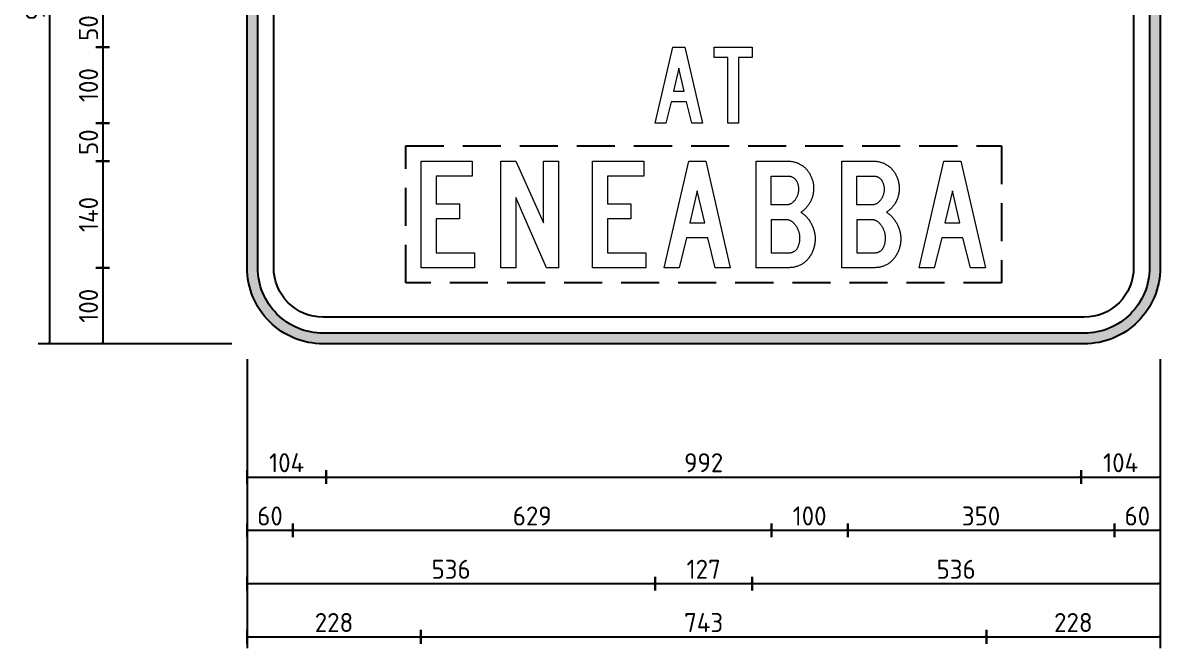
# Model space of a CAD drawing. Header units: millimetres. Extents: x 0 to 420, y 0 to 297.
# Drawn here: x 111.2 to 260.7, y 125.2 to 207.4 of the extents above; entities that cross this region are included whole.
import ezdxf

# ---------------------------------------------------------------- set-up
doc = ezdxf.new("R2010")
doc.units = ezdxf.units.MM
doc.header["$MEASUREMENT"] = 0
doc.linetypes.add('HIDDEN', pattern=[0.375, 0.25, -0.125])
doc.layers.add('BLUE', color=7, linetype='Continuous', true_color=0x005bbb)
doc.layers.add('L25', color=1, linetype='Continuous')
doc.layers.add('T25', color=1, linetype='Continuous')
doc.styles.add('ISO', font='iso3098b.shx')
doc.dimstyles.new('SIGNSDIM', dxfattribs={"dimtxt": 2.5, "dimasz": 0.2, "dimexe": 1.5, "dimexo": 2, "dimtad": 1, "dimdec": 4, "dimlfac": 10, "dimrnd": 1, "dimdsep": 46, "dimtxsty": 'ISO', "dimblk": 'SGNDIM', "dimcen": 2.5, "dimse2": 1, "dimadec": 0, "dimazin": 0, "dimtfac": 1, "dimtdec": 4, "dimtix": 1, "dimtmove": 0, "dimatfit": 3, "dimldrblk": 'SGNDIM', "dimfxl": 1, "dimtolj": 1, "dimtzin": 0, "dimarcsym": 0})

# ---------------------------------------------------------------- blocks, each defined once
blk = doc.blocks.new('SGNDIM')
for p, q in [((0, 0), (-1, 0)), ((0, 4.5), (0, -4.5))]:
    blk.add_line(p, q)
blk = doc.blocks.new('*D7')
at = {"layer": 'DEFPOINTS', "color": 0, "transparency": 16777216}
for p in [(135.76, 175.23), (121.71, 165.23), (135.76, 165.23)]:
    blk.add_point(p, dxfattribs=at)
at = {"layer": 'T25', "color": 0, "lineweight": -2, "transparency": 16777216}
for p, q in [((121.71, 175.03), (121.71, 165.43)), ((133.76, 165.23), (120.21, 165.23))]:
    blk.add_line(p, q, dxfattribs=at)
at = {"layer": 'T25', "color": 0, "lineweight": -2, "transparency": 16777216, "xscale": 0.2, "yscale": 0.2, "zscale": 0.2}
for p, rotation in [((121.71, 175.23), 90), ((121.71, 165.23), 270)]:
    blk.add_blockref('SGNDIM', p, dxfattribs=dict(at, rotation=rotation))
at = {"layer": 'T25', "color": 0, "transparency": 16777216, "insert": (119.84, 170.23), "char_height": 2.5, "attachment_point": 5, "rotation": 90, "style": 'ISO'}
blk.add_mtext('\\A1;100', dxfattribs=at)
blk = doc.blocks.new('*D8')
at = {"layer": 'DEFPOINTS', "color": 0, "transparency": 16777216}
for p in [(140.68, 189.23), (121.71, 175.23), (140.68, 175.23)]:
    blk.add_point(p, dxfattribs=at)
at = {"layer": 'T25', "color": 0, "lineweight": -2, "transparency": 16777216}
blk.add_line((121.71, 189.03), (121.71, 175.43), dxfattribs=at)
at = {"layer": 'T25', "color": 0, "lineweight": -2, "transparency": 16777216, "xscale": 0.2, "yscale": 0.2, "zscale": 0.2}
for p, rotation in [((121.71, 189.23), 90), ((121.71, 175.23), 270)]:
    blk.add_blockref('SGNDIM', p, dxfattribs=dict(at, rotation=rotation))
at = {"layer": 'T25', "color": 0, "transparency": 16777216, "insert": (119.84, 182.23), "char_height": 2.5, "attachment_point": 5, "rotation": 90, "style": 'ISO'}
blk.add_mtext('\\A1;140', dxfattribs=at)
blk = doc.blocks.new('*D9')
at = {"layer": 'DEFPOINTS', "color": 0, "transparency": 16777216}
for p in [(140.68, 194.23), (121.71, 189.23), (140.68, 189.23)]:
    blk.add_point(p, dxfattribs=at)
at = {"layer": 'T25', "color": 0, "lineweight": -2, "transparency": 16777216}
blk.add_line((121.71, 194.03), (121.71, 189.43), dxfattribs=at)
at = {"layer": 'T25', "color": 0, "lineweight": -2, "transparency": 16777216, "xscale": 0.2, "yscale": 0.2, "zscale": 0.2}
for p, rotation in [((121.71, 194.23), 90), ((121.71, 189.23), 270)]:
    blk.add_blockref('SGNDIM', p, dxfattribs=dict(at, rotation=rotation))
at = {"layer": 'T25', "color": 0, "transparency": 16777216, "insert": (119.84, 191.73), "char_height": 2.5, "attachment_point": 5, "rotation": 90, "style": 'ISO'}
blk.add_mtext('\\A1;50', dxfattribs=at)
blk = doc.blocks.new('*D10')
at = {"layer": 'DEFPOINTS', "color": 0, "transparency": 16777216}
for p in [(140.68, 204.23), (121.71, 194.23), (140.68, 194.23)]:
    blk.add_point(p, dxfattribs=at)
at = {"layer": 'T25', "color": 0, "lineweight": -2, "transparency": 16777216}
blk.add_line((121.71, 204.03), (121.71, 194.43), dxfattribs=at)
at = {"layer": 'T25', "color": 0, "lineweight": -2, "transparency": 16777216, "xscale": 0.2, "yscale": 0.2, "zscale": 0.2}
for p, rotation in [((121.71, 204.23), 90), ((121.71, 194.23), 270)]:
    blk.add_blockref('SGNDIM', p, dxfattribs=dict(at, rotation=rotation))
at = {"layer": 'T25', "color": 0, "transparency": 16777216, "insert": (119.84, 199.23), "char_height": 2.5, "attachment_point": 5, "rotation": 90, "style": 'ISO'}
blk.add_mtext('\\A1;100', dxfattribs=at)
blk = doc.blocks.new('*D11')
at = {"layer": 'DEFPOINTS', "color": 0, "transparency": 16777216}
for p in [(140.68, 209.23), (121.71, 204.23), (140.68, 204.23)]:
    blk.add_point(p, dxfattribs=at)
at = {"layer": 'T25', "color": 0, "lineweight": -2, "transparency": 16777216}
blk.add_line((121.71, 209.03), (121.71, 204.43), dxfattribs=at)
at = {"layer": 'T25', "color": 0, "lineweight": -2, "transparency": 16777216, "xscale": 0.2, "yscale": 0.2, "zscale": 0.2}
for p, rotation in [((121.71, 209.23), 90), ((121.71, 204.23), 270)]:
    blk.add_blockref('SGNDIM', p, dxfattribs=dict(at, rotation=rotation))
at = {"layer": 'T25', "color": 0, "transparency": 16777216, "insert": (119.84, 206.73), "char_height": 2.5, "attachment_point": 5, "rotation": 90, "style": 'ISO'}
blk.add_mtext('\\A1;50', dxfattribs=at)
blk = doc.blocks.new('*D16')
at = {"layer": 'DEFPOINTS', "color": 0, "transparency": 16777216}
for p in [(237.84, 165.23), (260.68, 165.23), (260.68, 126.73)]:
    blk.add_point(p, dxfattribs=at)
at = {"layer": 'T25', "color": 0, "lineweight": -2, "transparency": 16777216}
for p, q in [((260.68, 163.23), (260.68, 125.23)), ((238.04, 126.73), (260.48, 126.73))]:
    blk.add_line(p, q, dxfattribs=at)
at = {"layer": 'T25', "color": 0, "lineweight": -2, "transparency": 16777216, "xscale": 0.2, "yscale": 0.2, "zscale": 0.2, "rotation": 180}
blk.add_blockref('SGNDIM', (237.84, 126.73), dxfattribs=at)
at = {"layer": 'T25', "color": 0, "lineweight": -2, "transparency": 16777216, "xscale": 0.2, "yscale": 0.2, "zscale": 0.2}
blk.add_blockref('SGNDIM', (260.68, 126.73), dxfattribs=at)
at = {"layer": 'T25', "color": 0, "transparency": 16777216, "insert": (249.26, 128.61), "char_height": 2.5, "attachment_point": 5, "style": 'ISO'}
blk.add_mtext('\\A1;228', dxfattribs=at)
blk = doc.blocks.new('*D17')
at = {"layer": 'DEFPOINTS', "color": 0, "transparency": 16777216}
for p in [(163.52, 165.23), (237.84, 165.23), (237.84, 126.73)]:
    blk.add_point(p, dxfattribs=at)
at = {"layer": 'T25', "color": 0, "lineweight": -2, "transparency": 16777216}
blk.add_line((163.72, 126.73), (237.64, 126.73), dxfattribs=at)
at = {"layer": 'T25', "color": 0, "lineweight": -2, "transparency": 16777216, "xscale": 0.2, "yscale": 0.2, "zscale": 0.2, "rotation": 180}
blk.add_blockref('SGNDIM', (163.52, 126.73), dxfattribs=at)
at = {"layer": 'T25', "color": 0, "lineweight": -2, "transparency": 16777216, "xscale": 0.2, "yscale": 0.2, "zscale": 0.2}
blk.add_blockref('SGNDIM', (237.84, 126.73), dxfattribs=at)
at = {"layer": 'T25', "color": 0, "transparency": 16777216, "insert": (200.68, 128.61), "char_height": 2.5, "attachment_point": 5, "style": 'ISO'}
blk.add_mtext('\\A1;743', dxfattribs=at)
blk = doc.blocks.new('*D18')
at = {"layer": 'DEFPOINTS', "color": 0, "transparency": 16777216}
for p in [(140.68, 165.23), (163.52, 165.23), (163.52, 126.73)]:
    blk.add_point(p, dxfattribs=at)
at = {"layer": 'T25', "color": 0, "lineweight": -2, "transparency": 16777216}
for p, q in [((140.68, 163.23), (140.68, 125.23)), ((140.88, 126.73), (163.32, 126.73))]:
    blk.add_line(p, q, dxfattribs=at)
at = {"layer": 'T25', "color": 0, "lineweight": -2, "transparency": 16777216, "xscale": 0.2, "yscale": 0.2, "zscale": 0.2, "rotation": 180}
blk.add_blockref('SGNDIM', (140.68, 126.73), dxfattribs=at)
at = {"layer": 'T25', "color": 0, "lineweight": -2, "transparency": 16777216, "xscale": 0.2, "yscale": 0.2, "zscale": 0.2}
blk.add_blockref('SGNDIM', (163.52, 126.73), dxfattribs=at)
at = {"layer": 'T25', "color": 0, "transparency": 16777216, "insert": (152.1, 128.61), "char_height": 2.5, "attachment_point": 5, "style": 'ISO'}
blk.add_mtext('\\A1;228', dxfattribs=at)
blk = doc.blocks.new('*D19')
at = {"layer": 'DEFPOINTS', "color": 0, "transparency": 16777216}
for p in [(207.05, 165.23), (260.68, 165.23), (260.68, 133.73)]:
    blk.add_point(p, dxfattribs=at)
at = {"layer": 'T25', "color": 0, "lineweight": -2, "transparency": 16777216}
for p, q in [((260.68, 163.23), (260.68, 132.23)), ((207.25, 133.73), (260.48, 133.73))]:
    blk.add_line(p, q, dxfattribs=at)
at = {"layer": 'T25', "color": 0, "lineweight": -2, "transparency": 16777216, "xscale": 0.2, "yscale": 0.2, "zscale": 0.2, "rotation": 180}
blk.add_blockref('SGNDIM', (207.05, 133.73), dxfattribs=at)
at = {"layer": 'T25', "color": 0, "lineweight": -2, "transparency": 16777216, "xscale": 0.2, "yscale": 0.2, "zscale": 0.2}
blk.add_blockref('SGNDIM', (260.68, 133.73), dxfattribs=at)
at = {"layer": 'T25', "color": 0, "transparency": 16777216, "insert": (233.86, 135.61), "char_height": 2.5, "attachment_point": 5, "style": 'ISO'}
blk.add_mtext('\\A1;536', dxfattribs=at)
blk = doc.blocks.new('*D20')
at = {"layer": 'DEFPOINTS', "color": 0, "transparency": 16777216}
for p in [(194.31, 165.23), (207.05, 165.23), (207.05, 133.73)]:
    blk.add_point(p, dxfattribs=at)
at = {"layer": 'T25', "color": 0, "lineweight": -2, "transparency": 16777216}
blk.add_line((194.51, 133.73), (206.85, 133.73), dxfattribs=at)
at = {"layer": 'T25', "color": 0, "lineweight": -2, "transparency": 16777216, "xscale": 0.2, "yscale": 0.2, "zscale": 0.2, "rotation": 180}
blk.add_blockref('SGNDIM', (194.31, 133.73), dxfattribs=at)
at = {"layer": 'T25', "color": 0, "lineweight": -2, "transparency": 16777216, "xscale": 0.2, "yscale": 0.2, "zscale": 0.2}
blk.add_blockref('SGNDIM', (207.05, 133.73), dxfattribs=at)
at = {"layer": 'T25', "color": 0, "transparency": 16777216, "insert": (200.68, 135.61), "char_height": 2.5, "attachment_point": 5, "style": 'ISO'}
blk.add_mtext('\\A1;127', dxfattribs=at)
blk = doc.blocks.new('*D21')
at = {"layer": 'DEFPOINTS', "color": 0, "transparency": 16777216}
for p in [(140.68, 165.23), (194.31, 165.23), (194.31, 133.73)]:
    blk.add_point(p, dxfattribs=at)
at = {"layer": 'T25', "color": 0, "lineweight": -2, "transparency": 16777216}
for p, q in [((140.68, 163.23), (140.68, 132.23)), ((140.88, 133.73), (194.11, 133.73))]:
    blk.add_line(p, q, dxfattribs=at)
at = {"layer": 'T25', "color": 0, "lineweight": -2, "transparency": 16777216, "xscale": 0.2, "yscale": 0.2, "zscale": 0.2, "rotation": 180}
blk.add_blockref('SGNDIM', (140.68, 133.73), dxfattribs=at)
at = {"layer": 'T25', "color": 0, "lineweight": -2, "transparency": 16777216, "xscale": 0.2, "yscale": 0.2, "zscale": 0.2}
blk.add_blockref('SGNDIM', (194.31, 133.73), dxfattribs=at)
at = {"layer": 'T25', "color": 0, "transparency": 16777216, "insert": (167.49, 135.61), "char_height": 2.5, "attachment_point": 5, "style": 'ISO'}
blk.add_mtext('\\A1;536', dxfattribs=at)
blk = doc.blocks.new('*D22')
at = {"layer": 'DEFPOINTS', "color": 0, "transparency": 16777216}
for p in [(254.65, 165.23), (260.68, 165.23), (260.68, 140.73)]:
    blk.add_point(p, dxfattribs=at)
at = {"layer": 'T25', "color": 0, "lineweight": -2, "transparency": 16777216}
for p, q in [((260.68, 163.23), (260.68, 139.23)), ((254.85, 140.73), (260.48, 140.73))]:
    blk.add_line(p, q, dxfattribs=at)
at = {"layer": 'T25', "color": 0, "lineweight": -2, "transparency": 16777216, "xscale": 0.2, "yscale": 0.2, "zscale": 0.2, "rotation": 180}
blk.add_blockref('SGNDIM', (254.65, 140.73), dxfattribs=at)
at = {"layer": 'T25', "color": 0, "lineweight": -2, "transparency": 16777216, "xscale": 0.2, "yscale": 0.2, "zscale": 0.2}
blk.add_blockref('SGNDIM', (260.68, 140.73), dxfattribs=at)
at = {"layer": 'T25', "color": 0, "transparency": 16777216, "insert": (257.67, 142.61), "char_height": 2.5, "attachment_point": 5, "style": 'ISO'}
blk.add_mtext('\\A1;60', dxfattribs=at)
blk = doc.blocks.new('*D23')
at = {"layer": 'DEFPOINTS', "color": 0, "transparency": 16777216}
for p in [(219.61, 165.23), (254.65, 165.23), (254.65, 140.73)]:
    blk.add_point(p, dxfattribs=at)
at = {"layer": 'T25', "color": 0, "lineweight": -2, "transparency": 16777216}
blk.add_line((219.81, 140.73), (254.45, 140.73), dxfattribs=at)
at = {"layer": 'T25', "color": 0, "lineweight": -2, "transparency": 16777216, "xscale": 0.2, "yscale": 0.2, "zscale": 0.2, "rotation": 180}
blk.add_blockref('SGNDIM', (219.61, 140.73), dxfattribs=at)
at = {"layer": 'T25', "color": 0, "lineweight": -2, "transparency": 16777216, "xscale": 0.2, "yscale": 0.2, "zscale": 0.2}
blk.add_blockref('SGNDIM', (254.65, 140.73), dxfattribs=at)
at = {"layer": 'T25', "color": 0, "transparency": 16777216, "insert": (237.13, 142.61), "char_height": 2.5, "attachment_point": 5, "style": 'ISO'}
blk.add_mtext('\\A1;350', dxfattribs=at)
blk = doc.blocks.new('*D24')
at = {"layer": 'DEFPOINTS', "color": 0, "transparency": 16777216}
for p in [(209.59, 165.23), (219.61, 165.23), (219.61, 140.73)]:
    blk.add_point(p, dxfattribs=at)
at = {"layer": 'T25', "color": 0, "lineweight": -2, "transparency": 16777216}
blk.add_line((209.79, 140.73), (219.41, 140.73), dxfattribs=at)
at = {"layer": 'T25', "color": 0, "lineweight": -2, "transparency": 16777216, "xscale": 0.2, "yscale": 0.2, "zscale": 0.2, "rotation": 180}
blk.add_blockref('SGNDIM', (209.59, 140.73), dxfattribs=at)
at = {"layer": 'T25', "color": 0, "lineweight": -2, "transparency": 16777216, "xscale": 0.2, "yscale": 0.2, "zscale": 0.2}
blk.add_blockref('SGNDIM', (219.61, 140.73), dxfattribs=at)
at = {"layer": 'T25', "color": 0, "transparency": 16777216, "insert": (214.6, 142.61), "char_height": 2.5, "attachment_point": 5, "style": 'ISO'}
blk.add_mtext('\\A1;100', dxfattribs=at)
blk = doc.blocks.new('*D25')
at = {"layer": 'DEFPOINTS', "color": 0, "transparency": 16777216}
for p in [(146.71, 165.23), (209.59, 165.23), (209.59, 140.73)]:
    blk.add_point(p, dxfattribs=at)
at = {"layer": 'T25', "color": 0, "lineweight": -2, "transparency": 16777216}
blk.add_line((146.91, 140.73), (209.39, 140.73), dxfattribs=at)
at = {"layer": 'T25', "color": 0, "lineweight": -2, "transparency": 16777216, "xscale": 0.2, "yscale": 0.2, "zscale": 0.2, "rotation": 180}
blk.add_blockref('SGNDIM', (146.71, 140.73), dxfattribs=at)
at = {"layer": 'T25', "color": 0, "lineweight": -2, "transparency": 16777216, "xscale": 0.2, "yscale": 0.2, "zscale": 0.2}
blk.add_blockref('SGNDIM', (209.59, 140.73), dxfattribs=at)
at = {"layer": 'T25', "color": 0, "transparency": 16777216, "insert": (178.15, 142.61), "char_height": 2.5, "attachment_point": 5, "style": 'ISO'}
blk.add_mtext('\\A1;629', dxfattribs=at)
blk = doc.blocks.new('*D26')
at = {"layer": 'DEFPOINTS', "color": 0, "transparency": 16777216}
for p in [(140.68, 165.23), (146.71, 165.23), (146.71, 140.73)]:
    blk.add_point(p, dxfattribs=at)
at = {"layer": 'T25', "color": 0, "lineweight": -2, "transparency": 16777216}
for p, q in [((140.68, 163.23), (140.68, 139.23)), ((140.88, 140.73), (146.51, 140.73))]:
    blk.add_line(p, q, dxfattribs=at)
at = {"layer": 'T25', "color": 0, "lineweight": -2, "transparency": 16777216, "xscale": 0.2, "yscale": 0.2, "zscale": 0.2, "rotation": 180}
blk.add_blockref('SGNDIM', (140.68, 140.73), dxfattribs=at)
at = {"layer": 'T25', "color": 0, "lineweight": -2, "transparency": 16777216, "xscale": 0.2, "yscale": 0.2, "zscale": 0.2}
blk.add_blockref('SGNDIM', (146.71, 140.73), dxfattribs=at)
at = {"layer": 'T25', "color": 0, "transparency": 16777216, "insert": (143.69, 142.61), "char_height": 2.5, "attachment_point": 5, "style": 'ISO'}
blk.add_mtext('\\A1;60', dxfattribs=at)
blk = doc.blocks.new('*D27')
at = {"layer": 'DEFPOINTS', "color": 0, "transparency": 16777216}
for p in [(250.27, 165.23), (260.68, 165.23), (260.68, 147.73)]:
    blk.add_point(p, dxfattribs=at)
at = {"layer": 'T25', "color": 0, "lineweight": -2, "transparency": 16777216}
for p, q in [((260.68, 163.23), (260.68, 146.23)), ((250.47, 147.73), (260.48, 147.73))]:
    blk.add_line(p, q, dxfattribs=at)
at = {"layer": 'T25', "color": 0, "lineweight": -2, "transparency": 16777216, "xscale": 0.2, "yscale": 0.2, "zscale": 0.2, "rotation": 180}
blk.add_blockref('SGNDIM', (250.27, 147.73), dxfattribs=at)
at = {"layer": 'T25', "color": 0, "lineweight": -2, "transparency": 16777216, "xscale": 0.2, "yscale": 0.2, "zscale": 0.2}
blk.add_blockref('SGNDIM', (260.68, 147.73), dxfattribs=at)
at = {"layer": 'T25', "color": 0, "transparency": 16777216, "insert": (255.48, 149.61), "char_height": 2.5, "attachment_point": 5, "style": 'ISO'}
blk.add_mtext('\\A1;104', dxfattribs=at)
blk = doc.blocks.new('*D28')
at = {"layer": 'DEFPOINTS', "color": 0, "transparency": 16777216}
for p in [(151.08, 165.23), (250.27, 165.23), (250.27, 147.73)]:
    blk.add_point(p, dxfattribs=at)
at = {"layer": 'T25', "color": 0, "lineweight": -2, "transparency": 16777216}
blk.add_line((151.28, 147.73), (250.07, 147.73), dxfattribs=at)
at = {"layer": 'T25', "color": 0, "lineweight": -2, "transparency": 16777216, "xscale": 0.2, "yscale": 0.2, "zscale": 0.2, "rotation": 180}
blk.add_blockref('SGNDIM', (151.08, 147.73), dxfattribs=at)
at = {"layer": 'T25', "color": 0, "lineweight": -2, "transparency": 16777216, "xscale": 0.2, "yscale": 0.2, "zscale": 0.2}
blk.add_blockref('SGNDIM', (250.27, 147.73), dxfattribs=at)
at = {"layer": 'T25', "color": 0, "transparency": 16777216, "insert": (200.68, 149.61), "char_height": 2.5, "attachment_point": 5, "style": 'ISO'}
blk.add_mtext('\\A1;992', dxfattribs=at)
blk = doc.blocks.new('*D29')
at = {"layer": 'DEFPOINTS', "color": 0, "transparency": 16777216}
for p in [(140.68, 165.23), (151.08, 165.23), (151.08, 147.73)]:
    blk.add_point(p, dxfattribs=at)
at = {"layer": 'T25', "color": 0, "lineweight": -2, "transparency": 16777216}
for p, q in [((140.68, 163.23), (140.68, 146.23)), ((140.88, 147.73), (150.88, 147.73))]:
    blk.add_line(p, q, dxfattribs=at)
at = {"layer": 'T25', "color": 0, "lineweight": -2, "transparency": 16777216, "xscale": 0.2, "yscale": 0.2, "zscale": 0.2, "rotation": 180}
blk.add_blockref('SGNDIM', (140.68, 147.73), dxfattribs=at)
at = {"layer": 'T25', "color": 0, "lineweight": -2, "transparency": 16777216, "xscale": 0.2, "yscale": 0.2, "zscale": 0.2}
blk.add_blockref('SGNDIM', (151.08, 147.73), dxfattribs=at)
at = {"layer": 'T25', "color": 0, "transparency": 16777216, "insert": (145.88, 149.61), "char_height": 2.5, "attachment_point": 5, "style": 'ISO'}
blk.add_mtext('\\A1;104', dxfattribs=at)
blk = doc.blocks.new('*D30')
at = {"layer": 'DEFPOINTS', "color": 0, "transparency": 16777216}
for p in [(140.68, 255.23), (114.71, 165.23), (140.68, 165.23)]:
    blk.add_point(p, dxfattribs=at)
at = {"layer": 'T25', "color": 0, "lineweight": -2, "transparency": 16777216}
for p, q in [((138.68, 255.23), (113.21, 255.23)), ((114.71, 255.03), (114.71, 165.43)), ((138.68, 165.23), (113.21, 165.23))]:
    blk.add_line(p, q, dxfattribs=at)
at = {"layer": 'T25', "color": 0, "lineweight": -2, "transparency": 16777216, "xscale": 0.2, "yscale": 0.2, "zscale": 0.2}
for p, rotation in [((114.71, 255.23), 90), ((114.71, 165.23), 270)]:
    blk.add_blockref('SGNDIM', p, dxfattribs=dict(at, rotation=rotation))
at = {"layer": 'T25', "color": 0, "transparency": 16777216, "insert": (112.84, 210.23), "char_height": 2.5, "attachment_point": 5, "rotation": 90, "style": 'ISO'}
blk.add_mtext('\\A1;900', dxfattribs=at)

msp = doc.modelspace()

# ---------------------------------------------------------------- hatches: boundary and pattern name
at = {"layer": 'BLUE'}
h = msp.add_hatch(color=256, dxfattribs=at)
edge = h.paths.add_edge_path(flags=16)
edge.add_line((142.079003, 175.230788), (142.079003, 245.230788))
edge.add_arc((150.679003, 245.230788), 8.6, 90, 180, ccw=False)
edge.add_line((150.679003, 253.830788), (250.679003, 253.830788))
edge.add_arc((250.679003, 245.230788), 8.6, 0, 90, ccw=False)
edge.add_line((259.279003, 245.230788), (259.279003, 175.230788))
edge.add_arc((250.679003, 175.230788), 8.6, -90, 0, ccw=False)
edge.add_line((250.679003, 166.630788), (150.679003, 166.630788))
edge.add_arc((150.679003, 175.230788), 8.6, 180, 270, ccw=False)
edge = h.paths.add_edge_path()
edge.add_line((140.679003, 175.230788), (140.679003, 245.230788))
edge.add_arc((150.679003, 245.230788), 10, 90, 180, ccw=False)
edge.add_line((150.679003, 255.230788), (250.679003, 255.230788))
edge.add_arc((250.679003, 245.230788), 10, 0, 90, ccw=False)
edge.add_line((260.679003, 245.230788), (260.679003, 175.230788))
edge.add_arc((250.679003, 175.230788), 10, -90, 0, ccw=False)
edge.add_line((250.679003, 165.230788), (150.679003, 165.230788))
edge.add_arc((150.679003, 175.230788), 10, 180, 270, ccw=False)

# ---------------------------------------------------------------- linework, layer by layer
for points in [[(140.679003, 175.230788), (140.679003, 245.230788, -0.4142135624), (150.679003, 255.230788), (250.679003, 255.230788, -0.4142135624), (260.679003, 245.230788), (260.679003, 175.230788, -0.4142135624), (250.679003, 165.230788), (150.679003, 165.230788, -0.4142135624)], [(142.079003, 175.230788), (142.079003, 245.230788, -0.4142135624), (150.679003, 253.830788), (250.679003, 253.830788, -0.4142135624), (259.279003, 245.230788), (259.279003, 175.230788, -0.4142135624), (250.679003, 166.630788), (150.679003, 166.630788, -0.4142135624)], [(144.179003, 175.230788), (144.179003, 245.230788, -0.4142135624), (150.679003, 251.730788), (250.679003, 251.730788, -0.4142135624), (257.179003, 245.230788), (257.179003, 175.230788, -0.4142135624), (250.679003, 168.730788), (150.679003, 168.730788, -0.4142135624)]]:
    msp.add_lwpolyline(points, format="xyb", close=True, dxfattribs=at)
at = {"layer": 'BLUE', "lineweight": 0}
for points in [[(194.31435, 194.238277), (196.61315, 204.231669), (198.21752, 204.231669), (200.516319, 194.238277), (199.111497, 194.238277), (198.417068, 197.031957), (196.413601, 197.031957), (195.719172, 194.238277), (194.31435, 194.238277)], [(203.844789, 194.238277), (203.844789, 202.834829), (202.048852, 202.834829), (202.048852, 204.231669), (207.045548, 204.231669), (207.045548, 202.834829), (205.249611, 202.834829), (205.249611, 194.238277), (203.844789, 194.238277)], [(198.113755, 198.436779), (197.411344, 201.437989), (196.716915, 198.436779)], [(163.543963, 175.233273), (163.543963, 189.2336), (170.264759, 189.2336), (170.264759, 187.278024), (165.507521, 187.278024), (165.507521, 183.638258), (168.580569, 183.638258), (168.580569, 181.6747), (165.507521, 181.6747), (165.507521, 177.196831), (170.544126, 177.196831), (170.544126, 175.233273), (163.543963, 175.233273)], [(174.032235, 175.233273), (174.032235, 189.2336), (175.987811, 189.2336), (179.627577, 181.115964), (179.627577, 189.2336), (181.583152, 189.2336), (181.583152, 175.233273), (180.042638, 175.233273), (175.987811, 184.476362), (175.987811, 175.233273), (174.032235, 175.233273)], [(186.084968, 175.233273), (186.084968, 189.2336), (192.797781, 189.2336), (192.797781, 187.278024), (188.040544, 187.278024), (188.040544, 183.638258), (191.121573, 183.638258), (191.121573, 181.6747), (188.040544, 181.6747), (188.040544, 177.196831), (193.077149, 177.196831), (193.077149, 175.233273), (186.084968, 175.233273)], [(195.495678, 175.233273), (198.7124, 189.2336), (200.947344, 189.2336), (204.172049, 175.233273), (202.208491, 175.233273), (201.234694, 179.160389), (198.433032, 179.160389), (197.451253, 175.233273), (195.495678, 175.233273)], [(214.45279, 187.83676), (214.516646, 187.740976), (214.572519, 187.653175), (214.628393, 187.557392), (214.684267, 187.453627), (214.732158, 187.357843), (214.78005, 187.254078), (214.827942, 187.158295), (214.867851, 187.054529), (214.907761, 186.950764), (214.947671, 186.839017), (214.979598, 186.735252), (215.011526, 186.631486), (215.035472, 186.519739), (215.059418, 186.407992), (215.083364, 186.304227), (215.099328, 186.19248), (215.10731, 186.080732), (215.123273, 185.968985), (215.131255, 185.857238), (215.131255, 185.745491), (215.131255, 185.633744), (215.131255, 185.521997), (215.123273, 185.410249), (215.115291, 185.306484), (215.10731, 185.194737), (215.091346, 185.08299), (215.0674, 184.971243), (215.051436, 184.859495), (215.02749, 184.75573), (214.995562, 184.643983), (214.963635, 184.540218), (214.931707, 184.436452), (214.891797, 184.324705), (214.851887, 184.22094), (214.811978, 184.125157), (214.764086, 184.021391), (214.716194, 183.917626), (214.660321, 183.821843), (214.604447, 183.72606), (214.548574, 183.630276), (214.484718, 183.534493), (214.420862, 183.446692), (214.357007, 183.35889), (214.285169, 183.271089), (214.213332, 183.183287), (214.141495, 183.103468), (214.069657, 183.015667), (213.989838, 182.935847), (213.910018, 182.86401), (213.822217, 182.792172), (213.742397, 182.720335), (213.654596, 182.648497), (213.566795, 182.57666), (213.471011, 182.512804), (213.566795, 182.448949), (213.662578, 182.377111), (213.750379, 182.305274), (213.846163, 182.233436), (213.933964, 182.161599), (214.021765, 182.081779), (214.101585, 181.993978), (214.181404, 181.914159), (214.261224, 181.826357), (214.341043, 181.738556), (214.412881, 181.650755), (214.484718, 181.554971), (214.556556, 181.459188), (214.620411, 181.363405), (214.684267, 181.267621), (214.74014, 181.171838), (214.803996, 181.068073), (214.859869, 180.964308), (214.907761, 180.860542), (214.955653, 180.756777), (215.003544, 180.64503), (215.051436, 180.541265), (215.091346, 180.429517), (215.131255, 180.31777), (215.163183, 180.206023), (215.195111, 180.094276), (215.219057, 179.982529), (215.243003, 179.870781), (215.266948, 179.751052), (215.290894, 179.639305), (215.298876, 179.519576), (215.31484, 179.407829), (215.322822, 179.2881), (215.330804, 179.176353), (215.330804, 179.056623), (215.330804, 178.936894), (215.330804, 178.825147), (215.322822, 178.705418), (215.306858, 178.585689), (215.298876, 178.473942), (215.282912, 178.354212), (215.258966, 178.242465), (215.235021, 178.130718), (215.211075, 178.010989), (215.179147, 177.899242), (215.147219, 177.787495), (215.115291, 177.675747), (215.075382, 177.564), (215.02749, 177.460235), (214.98758, 177.348488), (214.939689, 177.244723), (214.883815, 177.140957), (214.835923, 177.037192), (214.78005, 176.933427), (214.716194, 176.829662), (214.652339, 176.733878), (214.588483, 176.638095), (214.53261, 176.550294), (214.468754, 176.470474), (214.404899, 176.390655), (214.333061, 176.310835), (214.261224, 176.231016), (214.189386, 176.159178), (214.109567, 176.087341), (214.037729, 176.023485), (213.95791, 175.951648), (213.870108, 175.887792), (213.790289, 175.831919), (213.702488, 175.768063), (213.614686, 175.71219), (213.526885, 175.664298), (213.431102, 175.608424), (213.3433, 175.568515), (213.247517, 175.520623), (213.151734, 175.480713), (213.05595, 175.440804), (212.952185, 175.408876), (212.856402, 175.376948), (212.752637, 175.34502), (212.656853, 175.321074), (212.553088, 175.297129), (212.449323, 175.281165), (212.345558, 175.265201), (212.241792, 175.257219), (212.138027, 175.241255), (212.034262, 175.241255), (211.930497, 175.233273), (207.596302, 175.233273), (207.596302, 189.2336), (211.794804, 189.2336), (211.898569, 189.2336), (212.002334, 189.225618), (212.106099, 189.217636), (212.209865, 189.209654), (212.31363, 189.19369), (212.409413, 189.169744), (212.513178, 189.15378), (212.616944, 189.121852), (212.712727, 189.097907), (212.816492, 189.065979), (212.912275, 189.034051), (213.008059, 188.994141), (213.103842, 188.954232), (213.199625, 188.90634), (213.295409, 188.858448), (213.38321, 188.810557), (213.471011, 188.754683), (213.558813, 188.69881), (213.646614, 188.642936), (213.734415, 188.57908), (213.814235, 188.515225), (213.894054, 188.451369), (213.973874, 188.379532), (214.045711, 188.315676), (214.125531, 188.235857), (214.189386, 188.164019), (214.261224, 188.0842), (214.325079, 188.004381), (214.388935, 187.924561)], [(225.699347, 187.83676), (225.763202, 187.740976), (225.827058, 187.653175), (225.882931, 187.557392), (225.930823, 187.453627), (225.986697, 187.357843), (226.034588, 187.254078), (226.08248, 187.158295), (226.12239, 187.054529), (226.162299, 186.950764), (226.194227, 186.839017), (226.226155, 186.735252), (226.258083, 186.631486), (226.282029, 186.519739), (226.305974, 186.407992), (226.32992, 186.304227), (226.345884, 186.19248), (226.361848, 186.080732), (226.36983, 185.968985), (226.377812, 185.857238), (226.385794, 185.745491), (226.385794, 185.633744), (226.377812, 185.521997), (226.377812, 185.410249), (226.36983, 185.306484), (226.353866, 185.194737), (226.337902, 185.08299), (226.321938, 184.971243), (226.297992, 184.859495), (226.274047, 184.75573), (226.250101, 184.643983), (226.218173, 184.540218), (226.178263, 184.436452), (226.146336, 184.324705), (226.106426, 184.22094), (226.058534, 184.125157), (226.010642, 184.021391), (225.962751, 183.917626), (225.906877, 183.821843), (225.858986, 183.72606), (225.79513, 183.630276), (225.739256, 183.534493), (225.675401, 183.446692), (225.603563, 183.35889), (225.539708, 183.271089), (225.46787, 183.183287), (225.396033, 183.103468), (225.316214, 183.015667), (225.236394, 182.935847), (225.156575, 182.86401), (225.076755, 182.792172), (224.988954, 182.720335), (224.901153, 182.648497), (224.813351, 182.57666), (224.72555, 182.512804), (224.821333, 182.448949), (224.909134, 182.377111), (225.004918, 182.305274), (225.092719, 182.233436), (225.180521, 182.161599), (225.268322, 182.081779), (225.348141, 181.993978), (225.435943, 181.914159), (225.515762, 181.826357), (225.5876, 181.738556), (225.659437, 181.650755), (225.731275, 181.554971), (225.803112, 181.459188), (225.866968, 181.363405), (225.930823, 181.267621), (225.994679, 181.171838), (226.050552, 181.068073), (226.106426, 180.964308), (226.162299, 180.860542), (226.210191, 180.756777), (226.258083, 180.64503), (226.297992, 180.541265), (226.337902, 180.429517), (226.377812, 180.31777), (226.40974, 180.206023), (226.441667, 180.094276), (226.473595, 179.982529), (226.497541, 179.870781), (226.521487, 179.751052), (226.537451, 179.639305), (226.553415, 179.519576), (226.561397, 179.407829), (226.57736, 179.2881), (226.57736, 179.176353), (226.585342, 179.056623), (226.57736, 178.936894), (226.57736, 178.825147), (226.569378, 178.705418), (226.561397, 178.585689), (226.545433, 178.473942), (226.529469, 178.354212), (226.505523, 178.242465), (226.489559, 178.130718), (226.457631, 178.010989), (226.433685, 177.899242), (226.393776, 177.787495), (226.361848, 177.675747), (226.321938, 177.564), (226.282029, 177.460235), (226.234137, 177.348488), (226.186245, 177.244723), (226.138354, 177.140957), (226.08248, 177.037192), (226.026606, 176.933427), (225.970733, 176.829662), (225.906877, 176.733878), (225.843022, 176.638095), (225.779166, 176.550294), (225.715311, 176.470474), (225.651455, 176.390655), (225.579618, 176.310835), (225.50778, 176.231016), (225.435943, 176.159178), (225.364105, 176.087341), (225.284286, 176.023485), (225.204466, 175.951648), (225.124647, 175.887792), (225.036846, 175.831919), (224.949044, 175.768063), (224.861243, 175.71219), (224.773441, 175.664298), (224.68564, 175.608424), (224.589857, 175.568515), (224.494073, 175.520623), (224.39829, 175.480713), (224.302507, 175.440804), (224.206724, 175.408876), (224.102958, 175.376948), (224.007175, 175.34502), (223.90341, 175.321074), (223.799645, 175.297129), (223.703861, 175.281165), (223.600096, 175.265201), (223.496331, 175.257219), (223.392565, 175.241255), (223.2888, 175.241255), (223.185035, 175.233273), (218.842858, 175.233273), (218.842858, 189.2336), (223.04136, 189.2336), (223.145125, 189.2336), (223.248891, 189.225618), (223.352656, 189.217636), (223.456421, 189.209654), (223.560186, 189.19369), (223.663952, 189.169744), (223.767717, 189.15378), (223.8635, 189.121852), (223.967265, 189.097907), (224.063049, 189.065979), (224.166814, 189.034051), (224.262597, 188.994141), (224.35838, 188.954232), (224.446182, 188.90634), (224.541965, 188.858448), (224.637748, 188.810557), (224.72555, 188.754683), (224.813351, 188.69881), (224.901153, 188.642936), (224.980972, 188.57908), (225.060791, 188.515225), (225.140611, 188.451369), (225.22043, 188.379532), (225.30025, 188.315676), (225.372087, 188.235857), (225.443925, 188.164019), (225.50778, 188.0842), (225.579618, 188.004381), (225.643473, 187.924561)], [(229.019835, 175.233273), (232.244539, 189.2336), (234.479483, 189.2336), (237.696206, 175.233273), (235.74063, 175.233273), (234.758851, 179.160389), (231.957189, 179.160389), (230.983392, 175.233273), (229.019835, 175.233273)], [(212.912275, 186.575613), (212.952185, 186.495793), (212.984113, 186.423956), (213.016041, 186.344137), (213.039986, 186.256335), (213.063932, 186.176516), (213.087878, 186.096696), (213.103842, 186.008895), (213.119806, 185.929076), (213.13577, 185.841274), (213.143752, 185.761455), (213.151734, 185.673653), (213.151734, 185.593834), (213.151734, 185.506033), (213.151734, 185.418231), (213.143752, 185.338412), (213.13577, 185.25061), (213.119806, 185.162809), (213.103842, 185.08299), (213.087878, 184.995188), (213.063932, 184.915369), (213.039986, 184.83555), (213.016041, 184.75573), (212.984113, 184.675911), (212.952185, 184.596091), (212.920257, 184.516272), (212.880348, 184.444434), (212.840438, 184.364615), (212.792546, 184.292777), (212.744655, 184.22094), (212.696763, 184.149102), (212.648871, 184.085247), (212.592998, 184.021391), (212.537124, 183.957536), (212.473269, 183.89368), (212.417395, 183.829825), (212.353539, 183.773951), (212.305648, 183.742023), (212.257756, 183.702114), (212.209865, 183.670186), (212.161973, 183.638258), (212.106099, 183.614312), (212.058208, 183.590367), (212.002334, 183.566421), (211.94646, 183.542475), (211.890587, 183.526511), (211.826731, 183.518529), (211.770858, 183.510547), (211.714984, 183.502565), (211.651129, 183.494583), (209.551878, 183.494583), (209.551878, 187.278024), (211.794804, 187.278024), (211.858659, 187.278024), (211.922515, 187.270042), (211.978388, 187.26206), (212.042244, 187.246096), (212.106099, 187.238114), (212.161973, 187.214168), (212.225828, 187.198204), (212.281702, 187.174259), (212.337576, 187.150313), (212.401431, 187.118385), (212.449323, 187.086457), (212.505196, 187.046547), (212.553088, 187.01462), (212.60098, 186.97471), (212.648871, 186.926818), (212.696763, 186.886909), (212.736673, 186.839017), (212.776582, 186.791125), (212.816492, 186.735252), (212.84842, 186.68736), (212.880348, 186.631486)], [(224.158832, 186.575613), (224.198742, 186.495793), (224.230669, 186.423956), (224.262597, 186.344137), (224.286543, 186.256335), (224.310489, 186.176516), (224.334435, 186.096696), (224.350399, 186.008895), (224.366362, 185.929076), (224.382326, 185.841274), (224.390308, 185.761455), (224.39829, 185.673653), (224.39829, 185.593834), (224.39829, 185.506033), (224.39829, 185.418231), (224.390308, 185.338412), (224.382326, 185.25061), (224.374344, 185.162809), (224.35838, 185.08299), (224.334435, 184.995188), (224.318471, 184.915369), (224.294525, 184.83555), (224.262597, 184.75573), (224.238651, 184.675911), (224.198742, 184.596091), (224.166814, 184.516272), (224.126904, 184.444434), (224.086994, 184.364615), (224.039103, 184.292777), (223.999193, 184.22094), (223.943319, 184.149102), (223.895428, 184.085247), (223.839554, 184.021391), (223.783681, 183.957536), (223.727807, 183.89368), (223.663952, 183.829825), (223.600096, 183.773951), (223.560186, 183.742023), (223.512295, 183.702114), (223.464403, 183.670186), (223.408529, 183.638258), (223.360638, 183.614312), (223.304764, 183.590367), (223.248891, 183.566421), (223.193017, 183.542475), (223.137143, 183.526511), (223.08127, 183.518529), (223.017414, 183.510547), (222.961541, 183.502565), (222.905667, 183.494583), (220.806416, 183.494583), (220.806416, 187.278024), (223.04136, 187.278024), (223.105216, 187.278024), (223.169071, 187.270042), (223.232927, 187.26206), (223.296782, 187.246096), (223.352656, 187.238114), (223.416511, 187.214168), (223.472385, 187.198204), (223.53624, 187.174259), (223.592114, 187.150313), (223.647988, 187.118385), (223.703861, 187.086457), (223.751753, 187.046547), (223.807626, 187.01462), (223.855518, 186.97471), (223.90341, 186.926818), (223.943319, 186.886909), (223.991211, 186.839017), (224.031121, 186.791125), (224.063049, 186.735252), (224.102958, 186.68736), (224.134886, 186.631486)], [(200.811651, 181.115964), (199.829872, 185.314466), (198.856075, 181.115964)], [(234.335808, 181.115964), (233.362011, 185.314466), (232.380232, 181.115964)], [(211.651129, 181.539007), (209.551878, 181.539007), (209.551878, 177.196831), (211.930497, 177.196831), (211.994352, 177.196831), (212.058208, 177.204813), (212.122063, 177.212795), (212.185919, 177.220777), (212.241792, 177.236741), (212.305648, 177.252704), (212.369503, 177.27665), (212.425377, 177.300596), (212.481251, 177.324542), (212.537124, 177.35647), (212.592998, 177.388397), (212.640889, 177.420325), (212.696763, 177.460235), (212.744655, 177.500145), (212.792546, 177.540054), (212.832456, 177.587946), (212.880348, 177.635838), (212.920257, 177.683729), (212.952185, 177.731621), (212.992095, 177.787495), (213.024023, 177.843368), (213.05595, 177.899242), (213.09586, 177.979061), (213.127788, 178.066863), (213.159716, 178.154664), (213.191643, 178.242465), (213.223571, 178.338249), (213.247517, 178.42605), (213.271463, 178.521833), (213.287427, 178.609635), (213.303391, 178.705418), (213.311373, 178.801201), (213.327336, 178.889003), (213.327336, 178.984786), (213.335318, 179.080569), (213.335318, 179.176353), (213.327336, 179.272136), (213.319354, 179.359937), (213.311373, 179.45572), (213.303391, 179.551504), (213.279445, 179.647287), (213.263481, 179.735088), (213.239535, 179.830872), (213.215589, 179.918673), (213.191643, 180.006474), (213.159716, 180.094276), (213.119806, 180.182077), (213.087878, 180.269879), (213.039986, 180.35768), (213.000077, 180.437499), (212.952185, 180.525301), (212.904293, 180.60512), (212.856402, 180.68494), (212.800528, 180.756777), (212.744655, 180.836596), (212.680799, 180.908434), (212.624926, 180.980271), (212.56107, 181.052109), (212.489232, 181.115964), (212.441341, 181.163856), (212.393449, 181.203766), (212.337576, 181.251657), (212.281702, 181.291567), (212.225828, 181.323495), (212.169955, 181.363405), (212.106099, 181.395332), (212.042244, 181.419278), (211.978388, 181.451206), (211.914533, 181.475152), (211.850677, 181.491116), (211.786822, 181.50708), (211.722966, 181.523044), (211.651129, 181.539007)], [(222.905667, 181.539007), (220.806416, 181.539007), (220.806416, 177.196831), (223.185035, 177.196831), (223.248891, 177.196831), (223.312746, 177.204813), (223.36862, 177.212795), (223.432475, 177.220777), (223.496331, 177.236741), (223.552204, 177.252704), (223.61606, 177.27665), (223.671933, 177.300596), (223.727807, 177.324542), (223.783681, 177.35647), (223.839554, 177.388397), (223.895428, 177.420325), (223.943319, 177.460235), (223.991211, 177.500145), (224.039103, 177.540054), (224.086994, 177.587946), (224.126904, 177.635838), (224.166814, 177.683729), (224.206724, 177.731621), (224.238651, 177.787495), (224.270579, 177.843368), (224.302507, 177.899242), (224.342417, 177.979061), (224.382326, 178.066863), (224.414254, 178.154664), (224.446182, 178.242465), (224.470128, 178.338249), (224.494073, 178.42605), (224.518019, 178.521833), (224.533983, 178.609635), (224.549947, 178.705418), (224.565911, 178.801201), (224.573893, 178.889003), (224.581875, 178.984786), (224.581875, 179.080569), (224.581875, 179.176353), (224.581875, 179.272136), (224.573893, 179.359937), (224.565911, 179.45572), (224.549947, 179.551504), (224.533983, 179.647287), (224.518019, 179.735088), (224.494073, 179.830872), (224.470128, 179.918673), (224.4382, 180.006474), (224.406272, 180.094276), (224.374344, 180.182077), (224.334435, 180.269879), (224.294525, 180.35768), (224.254615, 180.437499), (224.206724, 180.525301), (224.158832, 180.60512), (224.102958, 180.68494), (224.047085, 180.756777), (223.991211, 180.836596), (223.935338, 180.908434), (223.871482, 180.980271), (223.807626, 181.052109), (223.743771, 181.115964), (223.695879, 181.163856), (223.640006, 181.203766), (223.584132, 181.251657), (223.528258, 181.291567), (223.472385, 181.323495), (223.416511, 181.363405), (223.352656, 181.395332), (223.296782, 181.419278), (223.232927, 181.451206), (223.169071, 181.475152), (223.105216, 181.491116), (223.033378, 181.50708), (222.969523, 181.523044), (222.905667, 181.539007)]]:
    msp.add_lwpolyline(points, close=True, dxfattribs=at)
at = {"layer": 'L25', "linetype": 'HIDDEN', "ltscale": 20}
msp.add_lwpolyline([(161.519997, 173.230788), (161.519997, 191.230788), (239.838009, 191.230788), (239.838009, 173.230788)], close=True, dxfattribs=at)

# ---------------------------------------------------------------- dimensions: what is measured, and where the dimension line sits
at = {"layer": 'T25'}
for base, p1, p2, override, picture, middle in [((114.712744, 165.230788), (140.679003, 255.230788), (140.679003, 165.230788), {"dimse2": 0}, '*D30', (112.837744, 210.230788)), ((121.712744, 204.230788), (140.679003, 209.230788), (140.679003, 204.230788), {"dimse1": 1}, '*D11', (119.837744, 206.730788)), ((121.712744, 194.230788), (140.679003, 204.230788), (140.679003, 194.230788), {"dimse1": 1}, '*D10', (119.837744, 199.230788)), ((121.712744, 189.230788), (140.679003, 194.230788), (140.679003, 189.230788), {"dimse1": 1}, '*D9', (119.837744, 191.730788)), ((121.712744, 175.230788), (140.679003, 189.230788), (140.679003, 175.230788), {"dimse1": 1}, '*D8', (119.837744, 182.230788)), ((121.712744, 165.230788), (135.761825, 175.230788), (135.761825, 165.230788), {"dimse1": 1, "dimse2": 0}, '*D7', (119.837744, 170.230788))]:
    dim = msp.add_linear_dim(base=base, p1=p1, p2=p2, angle=90, dimstyle='SIGNSDIM', override=override, dxfattribs=at)
    dim.commit()
    dim.dimension.update_dxf_attribs({"geometry": picture, "text_midpoint": middle})
for base, p1, p2, picture, middle in [((163.519997, 126.730788), (140.679003, 165.230788), (163.519997, 165.230788), '*D18', (152.0995, 128.605788)), ((194.309898, 133.7307884), (140.6790031, 165.2307884), (194.309898, 165.2307884), '*D21', (167.4944505, 135.6057884)), ((146.705622, 140.730788), (140.679003, 165.230788), (146.705622, 165.230788), '*D26', (143.692313, 142.605788)), ((151.083009, 147.730788), (140.679003, 165.230788), (151.083009, 165.230788), '*D29', (145.881006, 149.605788))]:
    dim = msp.add_linear_dim(base=base, p1=p1, p2=p2, dimstyle='SIGNSDIM', dxfattribs=at)
    dim.commit()
    dim.dimension.update_dxf_attribs({"geometry": picture, "text_midpoint": middle})
for base, p1, p2, override, picture, middle in [((209.586503, 140.730788), (146.705622, 165.230788), (209.586503, 165.230788), {"dimse1": 1}, '*D25', (178.146063, 142.605788)), ((250.274997, 147.730788), (151.083009, 165.230788), (250.274997, 165.230788), {"dimse1": 1}, '*D28', (200.679003, 149.605788)), ((237.838009, 126.730788), (163.519997, 165.230788), (237.838009, 165.230788), {"dimse1": 1}, '*D17', (200.679003, 128.605788)), ((207.048108, 133.730788), (194.309898, 165.230788), (207.048108, 165.230788), {"dimse1": 1}, '*D20', (200.679003, 135.605788)), ((260.6790031, 133.7307884), (207.0481082, 165.2307884), (260.6790031, 165.2307884), {"dimse1": 1, "dimse2": 0}, '*D19', (233.8635556, 135.6057884)), ((219.6132076, 140.7307884), (209.5865031, 165.2307884), (219.6132076, 165.2307884), {"dimse1": 1}, '*D24', (214.5998553, 142.6057884)), ((254.652384, 140.730788), (219.613208, 165.230788), (254.652384, 165.230788), {"dimse1": 1}, '*D23', (237.132796, 142.605788)), ((260.679003, 126.730788), (237.838009, 165.230788), (260.679003, 165.230788), {"dimse1": 1, "dimse2": 0}, '*D16', (249.258506, 128.605788)), ((260.679003, 147.730788), (250.274997, 165.230788), (260.679003, 165.230788), {"dimse1": 1, "dimse2": 0}, '*D27', (255.477, 149.605788)), ((260.679003, 140.730788), (254.652384, 165.230788), (260.679003, 165.230788), {"dimse1": 1, "dimse2": 0}, '*D22', (257.665693, 142.605788))]:
    dim = msp.add_linear_dim(base=base, p1=p1, p2=p2, dimstyle='SIGNSDIM', override=override, dxfattribs=at)
    dim.commit()
    dim.dimension.update_dxf_attribs({"geometry": picture, "text_midpoint": middle})

doc.saveas('drawing.dxf')
